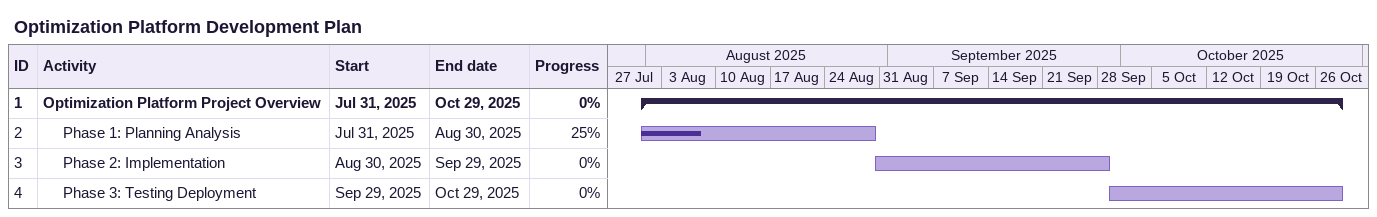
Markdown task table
Optimization Platform Development Plan

| ID | Level | Task | Start | Finish | % complete |
|---|---|---|---|---|---|
| 1 | 1 | **Optimization Platform Project Overview** | 2025-07-31 | 2025-10-29 | 0 |
| 2 | 2 | Phase 1: Planning Analysis | 2025-07-31 | 2025-08-30 | 25 |
| 3 | 2 | Phase 2: Implementation | 2025-08-30 | 2025-09-29 | 0 |
| 4 | 2 | Phase 3: Testing Deployment | 2025-09-29 | 2025-10-29 | 0 |
